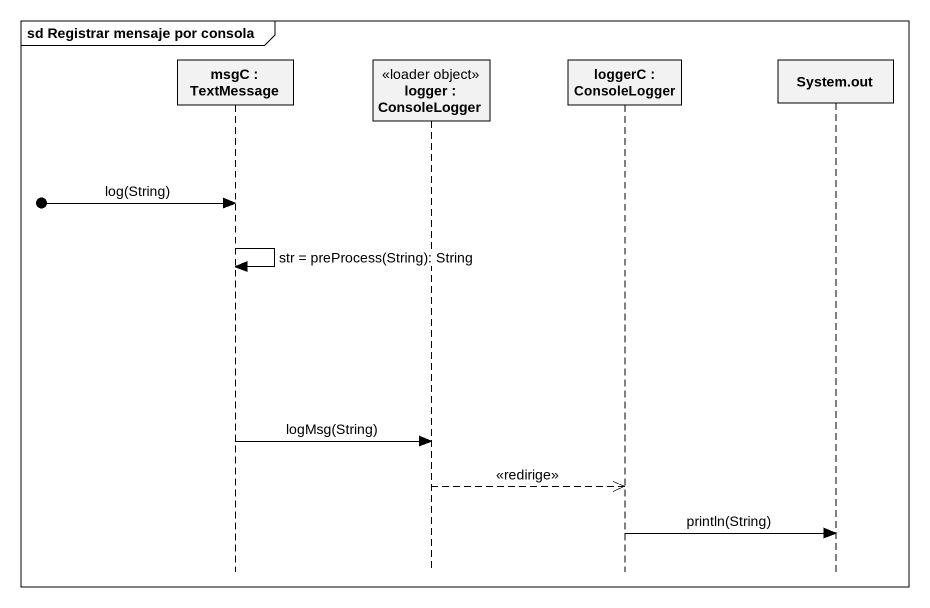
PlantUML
@startuml
mainframe sd Registrar mensaje por consola
hide footbox
participant "msgC : TextMessage" as msgC
participant "logger : ConsoleLogger" as logger <<loader object>>
participant "loggerC : ConsoleLogger" as loggerC
participant "System.out" as System_out

[o-> msgC : log(String)
msgC -> msgC : str = preProcess(String): String
msgC -> logger : logMsg(String)
logger -->> loggerC : <<redirige>>
loggerC -> System_out : println(String)
@enduml
